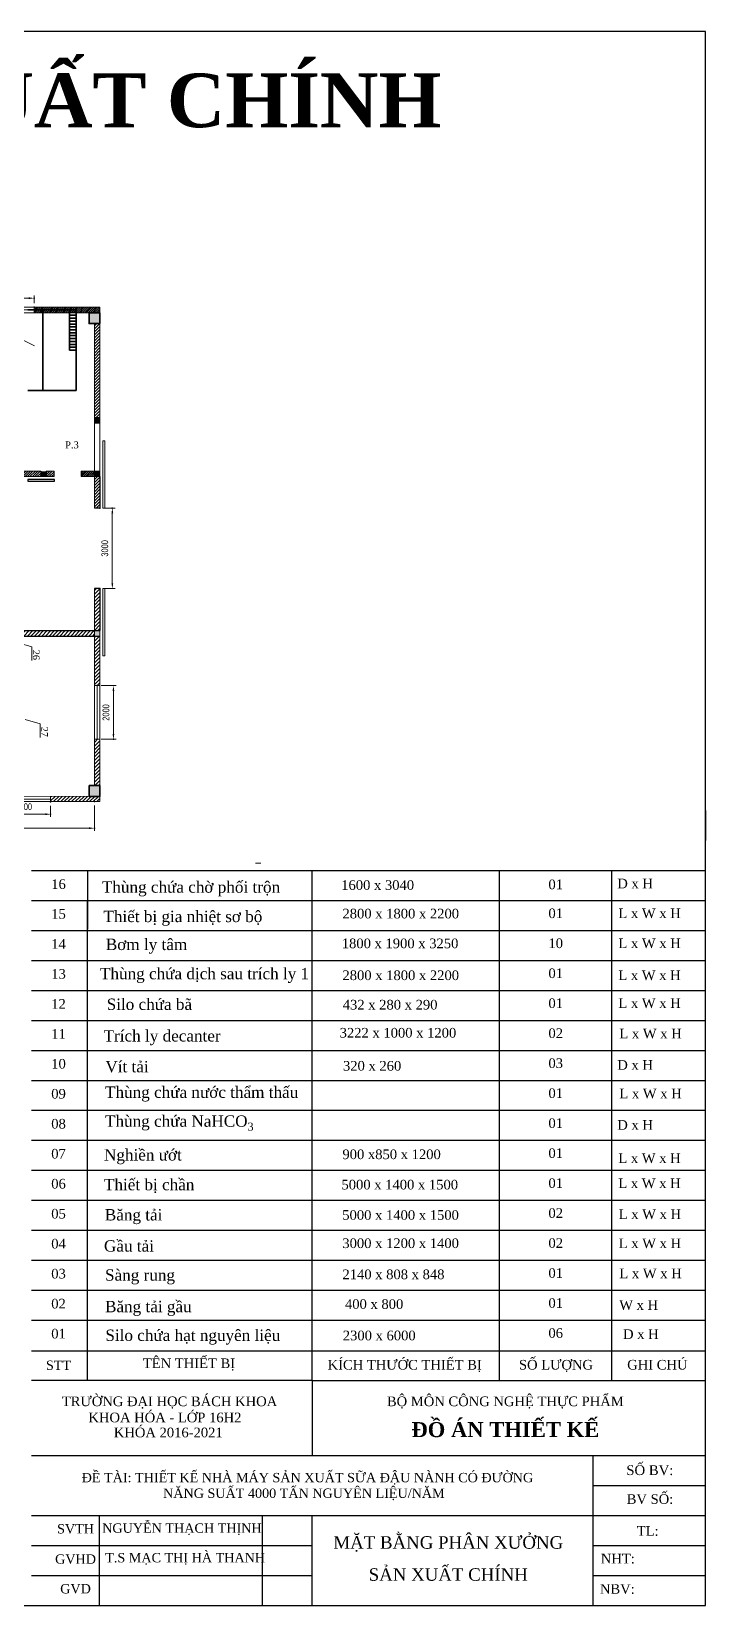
# Model space of a CAD drawing. Header units: millimetres. Extents: x -76212 to 9435109730, y -5959132081 to 60147.
# Drawn here: x 64460 to 89586, y 1535 to 60147 of the extents above; entities that cross this region are included whole.
import ezdxf

# ---------------------------------------------------------------- set-up
doc = ezdxf.new("R2010")
doc.units = ezdxf.units.MM
doc.linetypes.add('ACAD_ISO03W100', pattern=[30, 12, -18])
for name, color, linetype, lineweight in [('athietbi', 2, 'Continuous', 35), ('bao', 7, 'Continuous', 30), ('Cot', 1, 'Continuous', 15), ('Hatch', 8, 'Continuous', 9), ('K.Thuoc0.15', 2, 'Continuous', 15), ('Net0.2', 4, 'Continuous', 13), ('netchinh1', 221, 'Continuous', 40), ('tb dây chuyền', 10, 'Continuous', 40), ('TEXT', 2, 'Continuous', 30), ('THIET BI11', 30, 'Continuous', 30), ('tuong', 1, 'Continuous', 40), ('van ban', 112, 'Continuous', 20), ('vinh', 120, 'Continuous', 25)]:
    doc.layers.add(name, color=color, linetype=linetype, lineweight=lineweight)
doc.layers.add('hgggg', color=7, linetype='Continuous')
doc.layers.add('XAYDUNG', color=33, linetype='ACAD_ISO03W100')
doc.styles.add('NGA', font='arial.ttf', dxfattribs={"height": 2})
doc.styles.add('VIET', font='', dxfattribs={"width": 0.8})
doc.styles.get('VIET').set_extended_font_data('.VnAvant')
doc.dimstyles.new('TL 1-100', dxfattribs={"dimtxt": 250, "dimasz": 200, "dimexe": 100, "dimexo": 150, "dimgap": 150, "dimtad": 1, "dimdec": 0, "dimdsep": 46, "dimtxsty": 'VIET', "dimcen": 100, "dimdle": 200, "dimclrd": 8, "dimclre": 8, "dimclrt": 2, "dimadec": 0, "dimazin": 0, "dimtfac": 1, "dimtdec": 0, "dimtmove": 2, "dimatfit": 3, "dimfxl": 1, "dimtolj": 1, "dimtzin": 0, "dimlwd": 5, "dimlwe": 5, "dimarcsym": 0})

# ---------------------------------------------------------------- blocks, each defined once
blk = doc.blocks.new('*D2')
at = {"layer": 'hgggg', "color": 0, "transparency": 16777216}
for p in [(67009, 42400), (67475, 42400), (67009, 39400)]:
    blk.add_point(p, dxfattribs=at)
at = {"layer": 'K.Thuoc0.15', "color": 8, "lineweight": 5, "transparency": 16777216}
for p, q in [((67159, 42400), (67575, 42400)), ((67475, 39600), (67475, 42200)), ((67159, 39400), (67575, 39400))]:
    blk.add_line(p, q, dxfattribs=at)
at = {"layer": 'K.Thuoc0.15', "color": 8, "transparency": 16777216}
for points in [[(67442, 42200), (67509, 42200), (67475, 42400)], [(67442, 39600), (67509, 39600), (67475, 39400)]]:
    blk.add_solid(points, dxfattribs=at)
at = {"layer": 'K.Thuoc0.15', "color": 2, "lineweight": 5, "transparency": 16777216, "insert": (67196, 40900), "char_height": 250, "attachment_point": 5, "rotation": 90, "style": 'VIET'}
blk.add_mtext('\\A1;3000', dxfattribs=at)
blk = doc.blocks.new('*D3')
at = {"layer": 'hgggg', "color": 0, "transparency": 16777216}
for p in [(62559, 49882), (64559, 50216), (64559, 49882)]:
    blk.add_point(p, dxfattribs=at)
at = {"layer": 'K.Thuoc0.15', "color": 8, "lineweight": 5, "transparency": 16777216}
for p, q in [((62559, 50032), (62559, 50316)), ((62759, 50216), (64359, 50216)), ((64559, 50032), (64559, 50316))]:
    blk.add_line(p, q, dxfattribs=at)
at = {"layer": 'K.Thuoc0.15', "color": 8, "transparency": 16777216}
for points in [[(62759, 50249), (62759, 50182), (62559, 50216)], [(64359, 50249), (64359, 50182), (64559, 50216)]]:
    blk.add_solid(points, dxfattribs=at)
at = {"layer": 'K.Thuoc0.15', "color": 2, "lineweight": 5, "transparency": 16777216, "insert": (63559, 50495), "char_height": 250, "attachment_point": 5, "style": 'VIET'}
blk.add_mtext('\\A1;2000', dxfattribs=at)
blk = doc.blocks.new('*D6')
at = {"layer": 'hgggg', "color": 0, "transparency": 16777216}
for p in [(66909, 35790), (66909, 33790), (67516, 33790)]:
    blk.add_point(p, dxfattribs=at)
at = {"layer": 'K.Thuoc0.15', "color": 8, "lineweight": 5, "transparency": 16777216}
for p, q in [((67059, 35790), (67616, 35790)), ((67516, 35590), (67516, 33990)), ((67059, 33790), (67616, 33790))]:
    blk.add_line(p, q, dxfattribs=at)
at = {"layer": 'K.Thuoc0.15', "color": 8, "transparency": 16777216}
for points in [[(67483, 35590), (67550, 35590), (67516, 35790)], [(67483, 33990), (67550, 33990), (67516, 33790)]]:
    blk.add_solid(points, dxfattribs=at)
at = {"layer": 'K.Thuoc0.15', "color": 2, "lineweight": 5, "transparency": 16777216, "insert": (67237, 34790), "char_height": 250, "attachment_point": 5, "rotation": 90, "style": 'VIET'}
blk.add_mtext('\\A1;2000', dxfattribs=at)
blk = doc.blocks.new('*D29')
at = {"color": 8, "lineweight": 5, "transparency": 16777216}
for p, q in [((60809, 31321), (60809, 30380)), ((66809, 31321), (66809, 30380)), ((61009, 30480), (66609, 30480))]:
    blk.add_line(p, q, dxfattribs=at)
at = {"color": 8, "transparency": 16777216}
for points in [[(61009, 30513), (61009, 30447), (60809, 30480)], [(66609, 30513), (66609, 30447), (66809, 30480)]]:
    blk.add_solid(points, dxfattribs=at)
at = {"layer": 'hgggg', "color": 0, "transparency": 16777216}
for p in [(60809, 31471), (66809, 31471), (66809, 30480)]:
    blk.add_point(p, dxfattribs=at)
at = {"color": 2, "transparency": 16777216, "insert": (63809, 30759), "char_height": 250, "attachment_point": 5, "style": 'VIET'}
blk.add_mtext('\\A1;6000', dxfattribs=at)
blk = doc.blocks.new('*D35')
at = {"color": 8, "lineweight": 5, "transparency": 16777216}
for p, q in [((63175, 31316), (63175, 30900)), ((65175, 31316), (65175, 30900)), ((63375, 31000), (64975, 31000))]:
    blk.add_line(p, q, dxfattribs=at)
at = {"color": 8, "transparency": 16777216}
for points in [[(63375, 31033), (63375, 30967), (63175, 31000)], [(64975, 31033), (64975, 30967), (65175, 31000)]]:
    blk.add_solid(points, dxfattribs=at)
at = {"layer": 'hgggg', "color": 0, "transparency": 16777216}
for p in [(63175, 31466), (65175, 31466), (65175, 31000)]:
    blk.add_point(p, dxfattribs=at)
at = {"color": 2, "transparency": 16777216, "insert": (64175, 31279), "char_height": 250, "attachment_point": 5, "style": 'VIET'}
blk.add_mtext('\\A1;2000', dxfattribs=at)

msp = doc.modelspace()

# ---------------------------------------------------------------- hatches: boundary and pattern name
at = {"lineweight": 9}
h = msp.add_hatch(color=256, dxfattribs=at)
h.dxf.hatch_style = 1
h.paths.add_polyline_path([(60984.3, 37636.8), (60984.6, 37838.8), (60575.1, 37838.8), (60575.1, 37636.8)])
h.paths.add_polyline_path([(67008.5, 37838.5), (66808.7, 37838.5), (66808.7, 37636.6), (67008.5, 37636.6)])
h.paths.add_polyline_path([(67008.2, 31666.4), (67008.2, 32066.4), (66608.2, 32066.4), (66608.2, 31666.4)])
h.paths.add_polyline_path([(55008.7, 31668.5), (55008.7, 31668.5), (54608.7, 31668.5), (54608.7, 32068.5), (55008.7, 32068.5), (55008.7, 31668.3), (55175.1, 31668.3), (55175.1, 31668.4), (54608.7, 31668.6), (54608.7, 31668.5), (55008.7, 31668.5), (55008.7, 31668.8), (54975.1, 31668.8), (54656.8, 31668.6)])
h.paths.add_polyline_path([(48610, 32070.4), (48610, 31670), (49010, 31669.9), (49010, 32070.4)])
h.paths.add_polyline_path([(36808.8, 31671.4), (37208.8, 31671.4), (37208.8, 32071.9), (36808.8, 32071.9)])
h.paths.add_polyline_path([(42608.7, 32071.9), (42608.7, 31671.4), (43008.7, 31671.4), (43008.7, 32071.9)])
h.paths.add_polyline_path([(67008.7, 49669.6), (66608.7, 49669.6), (66608.7, 49269.6), (67008.7, 49269.6)])
h = msp.add_hatch(dxfattribs=at)
h.set_pattern_fill('ANSI31', color=256, scale=25)
h.paths.add_polyline_path([(67008.7, 49269.6), (66808.7, 49269.6), (66808.7, 45771.4), (67008.7, 45771.4)])
h.paths.add_polyline_path([(67008.7, 43571.4), (66808.7, 43571.4), (66808.7, 42400), (67008.7, 42400)])
h.paths.add_polyline_path([(60984.3, 37636.8), (60575.1, 37636.8), (60575.2, 35789.8), (60981.2, 35789.8)])
h.paths.add_polyline_path([(60977.9, 33789.8), (60575.3, 33790), (60575.4, 32067.6), (60975, 32067.6)])
h.paths.add_polyline_path([(65962.2, 49062.5), (66456.3, 49062.5), (66456.3, 49596.3), (65962.2, 49596.3)], flags=9)
h.paths.add_polyline_path([(65912.9, 47502.8), (66407.1, 47502.8), (66407.1, 48036.6), (65912.9, 48036.6)], flags=9)
h = msp.add_hatch(color=256, dxfattribs=at)
h.dxf.hatch_style = 1
h.paths.add_polyline_path([(66808.7, 45771.4), (66808.7, 45571.4), (67008.7, 45571.4), (67008.7, 45771.4)])
h = msp.add_hatch(dxfattribs=at)
h.set_pattern_fill('ANSI31', color=256, scale=20)
h.paths.add_polyline_path([(64808.7, 43771.4), (61008.7, 43771.4), (61008.7, 43571.4), (61908.7, 43571.4), (62008.7, 43571.4), (64808.7, 43571.4)])
h.paths.add_polyline_path([(65308.7, 43771.4), (65009, 43771.4), (65009, 43769.8), (65008.7, 43571.4), (65308.7, 43571.4)])
h = msp.add_hatch(color=256, dxfattribs=at)
h.dxf.hatch_style = 1
h.paths.add_polyline_path([(65008.7, 43771.4), (64808.7, 43771.4), (64808.7, 43571.4), (65008.7, 43571.4)])
h = msp.add_hatch(dxfattribs=at)
h.set_pattern_fill('ANSI31', color=256, scale=30)
h.paths.add_polyline_path([(66808.7, 37838.5), (60984.6, 37838.8), (60984.3, 37636.8), (66808.7, 37636.6)])
h.paths.add_polyline_path([(67008.5, 37636.6), (66808.7, 37636.6), (66808.7, 35790), (67008.5, 35790)])
h.paths.add_polyline_path([(67008.5, 39400), (66808.7, 39400), (66808.7, 37838.5), (67008.5, 37838.5)])
h = msp.add_hatch(dxfattribs=at)
h.set_pattern_fill('ANSI31', color=256, scale=30)
h.paths.add_polyline_path([(67008.5, 31665.6), (65175.1, 31666), (65175, 31471.1), (67008.5, 31471.1)])
h.paths.add_polyline_path([(67008.5, 33790), (66808.7, 33790), (66808.7, 32066.4), (67008.5, 32066.4)])
at = {"layer": 'Hatch', "lineweight": 9}
h = msp.add_hatch(dxfattribs=at)
h.set_pattern_fill('ANSI31', scale=400)
h.set_pattern_definition([(45, (-1256765.925, -235911.51), (-35.355339, 35.355339), [])])
h.paths.add_polyline_path([(65058.7, 49882.3), (64558.7, 49882.3), (64558.7, 49674.3), (65058.7, 49674.3)])
h = msp.add_hatch(dxfattribs=at)
h.set_pattern_fill('ANSI31', scale=400)
h.set_pattern_definition([(45, (-1109852.133, -192878.487), (-35.355339, 35.355339), [])])
h.paths.add_polyline_path([(67008.7, 49882.3), (65058.7, 49882.3), (65058.7, 49674.3), (66608.7, 49674.5), (66608.7, 49674.5), (67008.7, 49674.5)])
h = msp.add_hatch(dxfattribs=at)
h.set_pattern_fill('ANSI31', scale=400)
h.set_pattern_definition([(45, (-2331957.54, -169685.87), (-35.3553391, 35.3553391), [])])
h.paths.add_polyline_path([(66808.7, 43771.4), (66308.7, 43771.4), (66308.7, 43571.4), (66808.7, 43571.4), (66808.7, 43669.6)])
h = msp.add_hatch(color=7, dxfattribs=at)
h.dxf.hatch_style = 1
h.paths.add_polyline_path([(67008.7, 43669.6), (67008.7, 43771.4), (66808.7, 43771.4), (66808.7, 43669.6), (66808.7, 43571.4), (67008.7, 43571.4)])

# ---------------------------------------------------------------- linework, layer by layer
for p, q in [((67008.7, 49669.6), (67008.7, 49882.3)), ((66808.7, 45771.4), (67008.7, 45771.4)), ((66808.7, 45571.4), (67008.7, 45571.4)), ((64808.7, 43771.4), (64808.7, 43571.4)), ((65008.7, 43771.4), (65008.7, 43571.4)), ((67008.7, 43571.4), (67008.7, 42400)), ((67008.7, 42400), (66808.7, 42400)), ((67008.7, 39400), (66808.7, 39400)), ((67008.5, 39400), (67008.5, 37843.8)), ((60575.1, 37838.8), (67008.5, 37838.5)), ((60575.1, 37636.8), (67008.5, 37636.6))]:
    msp.add_line(p, q)
for points in [[(89580.3, 1534.6), (89580.3, 60147.5), (6684.8, 60147.5), (6684.8, 1534.6)], [(65320, 43468.6), (64331.3, 43468.6), (64331.3, 43408.6), (65320, 43408.6)]]:
    msp.add_lwpolyline(points, close=True)
at = {"layer": 'athietbi', "color": 7, "lineweight": 35}
for p, q in [((64327.9, 49781.1), (66127.9, 49781.1)), ((64886.1, 49781.1), (64886.1, 46781.1)), ((65880.4, 49781.1), (65880.4, 48281.1)), ((65880.4, 49685.7), (66127.9, 49685.7)), ((65880.4, 49577.7), (66127.9, 49577.7)), ((65880.4, 49469.6), (66127.9, 49469.6)), ((65880.4, 49361.6), (66127.9, 49361.6)), ((65880.4, 49253.5), (66127.9, 49253.5)), ((66127.9, 49781.1), (66128, 46781.1)), ((65880.4, 49145.5), (66127.9, 49145.5)), ((65880.4, 49037.4), (66127.9, 49037.4)), ((65880.4, 48929.4), (66127.9, 48929.4)), ((65880.4, 48821.3), (66127.9, 48821.3)), ((65880.4, 48713.3), (66127.9, 48713.3)), ((65880.4, 48605.2), (66127.9, 48605.2)), ((65880.4, 48497.2), (66127.9, 48497.2)), ((65880.4, 48389.1), (66127.9, 48389.1)), ((65880.4, 48281.1), (66127.9, 48281.1)), ((66128, 46781.1), (64328, 46781.1))]:
    msp.add_line(p, q, dxfattribs=at)
at = {"layer": 'bao', "color": 7, "linetype": 'Continuous', "lineweight": 25}
for p, q in [((64460.4, 28906), (89580.3, 28906)), ((64460.4, 27789.6), (89580.3, 27789.6)), ((64460.4, 26673.1), (89580.3, 26673.1)), ((64460.4, 25556.7), (89580.3, 25556.7)), ((64460.4, 24440.3), (89580.3, 24440.3)), ((64460.4, 23323.8), (89580.3, 23323.8)), ((64460.4, 22207.4), (89580.3, 22207.4)), ((64460.4, 21091), (89580.3, 21091)), ((64460.4, 19974.5), (89580.3, 19974.5)), ((64460.4, 18858.1), (89580.3, 18858.1)), ((64460.4, 17741.7), (89580.3, 17741.7)), ((64460.4, 16625.2), (89580.3, 16625.2)), ((64460.4, 15508.8), (89580.3, 15508.8)), ((64460.4, 14392.3), (89580.3, 14392.3)), ((64460.4, 13275.9), (89580.3, 13275.9)), ((64460.4, 12159.5), (89580.3, 12159.5)), ((74927, 9907.8), (74927, 12159.5)), ((64460.4, 11024.3), (89580.3, 11024.3)), ((66553.8, 9907.8), (66553.8, 11024.3)), ((81904.8, 9907.8), (81904.8, 11024.3)), ((86091.4, 9907.8), (86091.4, 11024.3)), ((85393.6, 1534.6), (85393.6, 7116.7)), ((89580.3, 1534.6), (89580.3, 7116.7)), ((85393.6, 6000.3), (89580.3, 6000.3)), ((64460.4, 4883.9), (89580.3, 4883.9)), ((66997, 1534.6), (66997, 4883.9)), ((73075.5, 1534.6), (73075.5, 4883.9)), ((74927, 1534.6), (74927, 4883.9)), ((64460.4, 3767.4), (74927, 3767.4)), ((85393.6, 3767.4), (89580.3, 3767.4)), ((64460.4, 2651), (74927, 2651)), ((85393.6, 2651), (89580.3, 2651)), ((64460.4, 1534.6), (89580.3, 1534.6))]:
    msp.add_line(p, q, dxfattribs=at)
at = {"layer": 'Cot', "color": 7}
for p, q in [((66608.7, 49669.6), (67008.7, 49669.6)), ((66808.7, 49269.6), (66808.7, 45271.4)), ((67008.7, 49669.6), (67008.7, 45271.4)), ((66808.7, 44771.4), (66808.7, 45271.4)), ((67008.7, 45271.4), (67008.7, 44771.4)), ((66808.7, 44771.4), (66808.7, 42400)), ((67008.7, 44771.4), (67008.7, 43669.6)), ((61008.7, 43771.4), (64808.7, 43771.4)), ((62008.7, 43571.4), (65008.7, 43571.4)), ((65008.7, 43771.4), (65308.7, 43771.4)), ((65008.7, 43571.4), (65308.7, 43571.4)), ((65308.7, 43771.4), (65308.7, 43571.4)), ((66308.7, 43771.4), (67008.7, 43771.4)), ((66308.7, 43571.4), (67008.7, 43571.4)), ((66808.7, 39400), (66808.7, 32066.4)), ((67008.5, 37838.8), (67008.5, 31471.1))]:
    msp.add_line(p, q, dxfattribs=at)
at = {"layer": 'K.Thuoc0.15', "color": 7, "lineweight": 30}
for p, q in [((74927, 9907.8), (64460.4, 9907.8)), ((64460.4, 7116.7), (89580.3, 7116.7))]:
    msp.add_line(p, q, dxfattribs=at)
at = {"layer": 'K.Thuoc0.15', "color": 7, "lineweight": 25}
msp.add_line((74927, 9907.8), (74927, 7116.7), dxfattribs=at)
at = {"layer": 'K.Thuoc0.15', "color": 7, "lineweight": 9}
msp.add_lwpolyline([(64574.4, 48439.7), (63723, 48873.3), (63723, 49297.8)], dxfattribs=at)
at = {"layer": 'Net0.2', "color": 7}
for p, q in [((64558.7, 49882.3), (64558.7, 49674.3)), ((62558.7, 49778.2), (64558.7, 49778.2)), ((66908.7, 43771.4), (66808.7, 43771.4)), ((66808.7, 43669.6), (66808.7, 43571.4)), ((66808.7, 43571.4), (66908.7, 43571.4)), ((67008.7, 43669.6), (67008.7, 43571.4)), ((67008.7, 35790), (66808.7, 35790)), ((66908.7, 35790), (66908.7, 33790)), ((67008.7, 33790), (66808.7, 33790)), ((65175, 31465.8), (65175.1, 31665.9)), ((63175, 31566.2), (65175, 31566.2)), ((73008.5, 29174.9), (72808.5, 29174.9))]:
    msp.add_line(p, q, dxfattribs=at)
for points in [[(67195.9, 44898.9), (67121.4, 44898.9), (67121.4, 42400), (67195.9, 42400)], [(67195.9, 39400), (67121.4, 39400), (67121.4, 36901.1), (67195.9, 36901.1)]]:
    msp.add_lwpolyline(points, close=True, dxfattribs=at)
at = {"layer": 'tb dây chuyền', "color": 7, "lineweight": 35}
for points in [[(66608.7, 49669.6), (67008.7, 49669.6), (67008.7, 49269.6), (66608.7, 49269.6)], [(66608.2, 32066.4), (67008.2, 32066.4), (67008.2, 31666.4), (66608.2, 31666.4)]]:
    msp.add_lwpolyline(points, close=True, dxfattribs=at)
at = {"layer": 'THIET BI11', "color": 7, "lineweight": 13}
for p, q in [((63667, 37465.8), (64480, 37234.4)), ((64480, 37234.4), (64480, 36720.4)), ((64222, 34530.5), (64789.3, 34369.1)), ((64789.3, 34369.1), (64789.3, 33855))]:
    msp.add_line(p, q, dxfattribs=at)
at = {"layer": 'THIET BI11', "color": 7, "lineweight": 25}
msp.add_line((89580.3, 31138.9), (89580.3, 30022.5), dxfattribs=at)
at = {"layer": 'tuong', "color": 7, "lineweight": 13}
for p, q in [((59308.7, 49882.3), (67008.7, 49882.3)), ((59308.7, 49673.8), (67008.7, 49674.5)), ((66308.7, 43571.4), (66308.7, 43771.4)), ((47330, 31670.3), (67008.5, 31665.6)), ((47330, 31471.1), (67008.5, 31471.1))]:
    msp.add_line(p, q, dxfattribs=at)
at = {"layer": 'vinh', "color": 7, "lineweight": 25}
for p, q in [((89580.3, 7116.7), (89580.3, 30022.5)), ((66553.8, 28906), (66553.8, 26716.1)), ((74927, 26716.1), (74927, 28906)), ((81904.8, 26716.1), (81904.8, 28906)), ((86091.4, 26716.1), (86091.4, 28906)), ((66553.8, 11024.3), (66553.8, 27789.6)), ((74927, 12159.5), (74927, 27789.6)), ((81904.8, 11024.3), (81904.8, 27789.6)), ((86091.4, 11024.3), (86091.4, 27789.6)), ((89580.3, 3767.4), (89580.3, 26673.1))]:
    msp.add_line(p, q, dxfattribs=at)
at = {"layer": 'vinh', "color": 7, "lineweight": 35}
msp.add_line((74927, 9907.8), (89586.2, 9897.4), dxfattribs=at)
at = {"layer": 'XAYDUNG', "color": 7}
msp.add_line((66128, 47181.6), (66127.9, 47656.5), dxfattribs=at)

# ---------------------------------------------------------------- texts
at = {"layer": 'netchinh1', "color": 7, "lineweight": 20, "char_height": 250, "attachment_point": 1, "rotation": 270}
for s, insert in [('{\\fTimes New Roman|b0|i0|c0|p18;\\C0;26}', (64764.7, 37122.1)), ('{\\fTimes New Roman|b0|i0|c0|p18;\\C0;27}', (65074.1, 34256.8))]:
    msp.add_mtext_dynamic_manual_height_columns(s, width=612.612, gutter_width=1500, heights=[0], dxfattribs=dict(at, insert=insert))
at = {"layer": 'TEXT', "color": 7, "lineweight": 30, "insert": (46770.2, 58583.6), "char_height": 2000, "width": 78181.597, "attachment_point": 2}
msp.add_mtext('{\\fArial|b1|i0|c163|p34; \\fTimes New Roman|b1|i0|c0|p18;MẶT BẰNG PHÂN XƯỞNG SẢN XUẤT CHÍNH}', dxfattribs=at)
at = {"layer": 'van ban', "color": 7, "linetype": 'Continuous', "lineweight": 13, "insert": (65971.2, 44749.3), "char_height": 257.732, "attachment_point": 5, "style": 'NGA'}
msp.add_mtext('{\\fTimes New Roman|b0|i0|c0|p18;P.3}', dxfattribs=at)
at = {"layer": 'van ban', "color": 7, "linetype": 'Continuous', "lineweight": 25, "attachment_point": 5, "style": 'NGA'}
for s, insert, char_height in [('{\\fTimes New Roman|b0|i0|c0|p18;16}', (65470.1, 28394.6), 359.677), ('{\\fTimes New Roman|b0|i0|c0|p18;1600 x 3040}', (77365, 28360.3), 359.677), ('{\\fTimes New Roman|b0|i0|c0|p18;01}', (84002, 28384.1), 359.677), ('{\\fTimes New Roman|b0|i0|c0|p18;D x H\\fArial|b0|i0|c0|p34;\\H0.97x; }', (86960.2, 28420.3), 359.677), ('{\\fTimes New Roman|b0|i0|c0|p18;15}', (65470.1, 27287.2), 359.677), ('{\\fTimes New Roman|b0|i0|c0|p18;2800 x 1800 x 2200}', (78225.9, 27297.9), 359.677), ('{\\fTimes New Roman|b0|i0|c0|p18;01}', (84002, 27309.4), 359.677), ('{\\fTimes New Roman|b0|i0|c0|p18;L x W x H\\fArial|b0|i0|c0|p34;\\H0.97x; }', (87501.1, 27306.4), 359.677), ('{\\fTimes New Roman|b0|i0|c0|p18;1800 x 1900 x 3250}', (78200.4, 26188.1), 359.677), ('{\\fTimes New Roman|b0|i0|c0|p18;10}', (84002, 26192.9), 359.677), ('{\\fTimes New Roman|b0|i0|c0|p18;14}', (65470.1, 26170.8), 359.677), ('{\\fTimes New Roman|b0|i0|c0|p18;L x W x H\\fArial|b0|i0|c0|p34;\\H0.97x; }', (87501.1, 26190), 359.677), ('{\\fTimes New Roman|b0|i0|c0|p18;13}', (65470.1, 25054.4), 359.677), ('{\\fTimes New Roman|b0|i0|c0|p18;01}', (84002, 25076.5), 359.677), ('{\\fTimes New Roman|b0|i0|c0|p18;2800 x 1800 x 2200}', (78225.9, 25001.1), 359.677), ('{\\fTimes New Roman|b0|i0|c0|p18;L x W x H\\fArial|b0|i0|c0|p34;\\H0.97x; }', (87497.1, 24999.4), 359.677), ('{\\fTimes New Roman|b0|i0|c0|p18;12}', (65470.1, 23937.9), 359.677), ('{\\fTimes New Roman|b0|i0|c0|p18;432 x 280 x 290}', (77829.1, 23905.5), 359.677), ('{\\fTimes New Roman|b0|i0|c0|p18;01}', (84002, 23960.1), 359.677), ('{\\fTimes New Roman|b0|i0|c0|p18;L x W x H\\fArial|b0|i0|c0|p34;\\H0.97x; }', (87499, 23962), 359.677), ('{\\fTimes New Roman|b0|i0|c0|p18;11}', (65470.1, 22821.5), 359.677), ('{\\fTimes New Roman|b0|i0|c0|p18;3222 x 1000 x 1200}', (78121.2, 22860.4), 359.677), ('{\\fTimes New Roman|b0|i0|c0|p18;02}', (84002, 22843.6), 359.677), ('{\\fTimes New Roman|b0|i0|c0|p18;L x W x H\\fArial|b0|i0|c0|p34;\\H0.97x; }', (87536.6, 22829.7), 359.677), ('{\\fTimes New Roman|b0|i0|c0|p18;10}', (65470.1, 21705), 359.677), ('{\\fTimes New Roman|b0|i0|c0|p18;320 x 260}', (77158.6, 21629.9), 359.677), ('{\\fTimes New Roman|b0|i0|c0|p18;03}', (84002, 21727.2), 359.677), ('{\\fTimes New Roman|b0|i0|c0|p18;D x H\\fArial|b0|i0|c0|p34;\\H0.97x; }', (86960.2, 21663.7), 359.677), ('{\\fTimes New Roman|b0|i0|c0|p18;09 }', (65470.1, 20588.6), 359.677), ('{\\fTimes New Roman|b0|i0|c0|p18;01}', (84002, 20610.7), 359.677), ('{\\fTimes New Roman|b0|i0|c0|p18;L x W x H\\fArial|b0|i0|c0|p34;\\H0.97x; }', (87536.6, 20596.9), 359.677), ('{\\fTimes New Roman|b0|i0|c0|p18;08}', (65470.1, 19472.2), 359.677), ('{\\fTimes New Roman|b0|i0|c0|p18;01}', (84002, 19494.3), 359.677), ('{\\fTimes New Roman|b0|i0|c0|p18;D x H\\fArial|b0|i0|c0|p34;\\H0.97x; }', (86960.2, 19430.8), 359.677), ('{\\fTimes New Roman|b0|i0|c0|p18;07}', (65470.1, 18355.7), 359.677), ('{\\fTimes New Roman|b0|i0|c0|p18;900 x850 x 1200 }', (77884.9, 18333.9), 359.677), ('{\\fTimes New Roman|b0|i0|c0|p18;01}', (84002, 18377.9), 359.677), ('{\\fTimes New Roman|b0|i0|c0|p18;L x W x H\\fArial|b0|i0|c0|p34;\\H0.97x; }', (87497.2, 18187.5), 359.677), ('{\\fTimes New Roman|b0|i0|c0|p18;06}', (65470.1, 17239.3), 359.677), ('{\\fTimes New Roman|b0|i0|c0|p18;5000 x 1400 x 1500}', (78189.1, 17205.8), 359.677), ('{\\fTimes New Roman|b0|i0|c0|p18;01}', (84002, 17261.4), 359.677), ('{\\fTimes New Roman|b0|i0|c0|p18;L x W x H\\fArial|b0|i0|c0|p34;\\H0.97x; }', (87497.2, 17253.2), 359.677), ('{\\fTimes New Roman|b0|i0|c0|p18;05}', (65470.1, 16122.9), 359.677), ('{\\fTimes New Roman|b0|i0|c0|p18;5000 x 1400 x 1500}', (78218.9, 16073.9), 359.677), ('{\\fTimes New Roman|b0|i0|c0|p18;02}', (84002, 16145), 359.677), ('{\\fTimes New Roman|b0|i0|c0|p18;L x W x H\\fArial|b0|i0|c0|p34;\\H0.97x; }', (87511.3, 16101.8), 359.677), ('{\\fTimes New Roman|b0|i0|c0|p18;04}', (65470.1, 15006.4), 359.677), ('{\\fTimes New Roman|b0|i0|c0|p18;3000 x 1200 x 1400}', (78220.8, 15023), 359.677), ('{\\fTimes New Roman|b0|i0|c0|p18;02}', (84002, 15028.6), 359.677), ('{\\fTimes New Roman|b0|i0|c0|p18;L x W x H\\fArial|b0|i0|c0|p34;\\H0.97x; }', (87511.8, 15017.3), 359.677), ('{\\fTimes New Roman|b0|i0|c0|p18;03}', (65470.1, 13890), 359.677), ('{\\fTimes New Roman|b0|i0|c0|p18;01}', (84002, 13912.1), 359.677), ('{\\fTimes New Roman|b0|i0|c0|p18;L x W x H\\fArial|b0|i0|c0|p34;\\H0.97x; }', (87536.6, 13898.2), 359.677), ('{\\fTimes New Roman|b0|i0|c0|p18;2140 x 808 x 848}', (77953.7, 13863.7), 359.677), ('{\\fTimes New Roman|b0|i0|c0|p18;02}', (65470.1, 12773.6), 359.677), ('{\\fTimes New Roman|b0|i0|c0|p18;400 x 800}', (77233.3, 12757.5), 359.677), ('{\\fTimes New Roman|b0|i0|c0|p18;01}', (84002, 12795.7), 359.677), ('{\\fTimes New Roman|b0|i0|c0|p18;W x H\\fArial|b0|i0|c0|p34;\\H0.97x; }', (87093, 12720.1), 359.677), ('{\\fTimes New Roman|b0|i0|c0|p18;01}', (65470.1, 11657.1), 359.677), ('{\\fTimes New Roman|b0|i0|c0|p18;2300 x 6000}', (77424.2, 11587.6), 359.677), ('{\\fTimes New Roman|b0|i0|c0|p18;06}', (84002, 11679.2), 359.677), ('{\\fTimes New Roman|b0|i0|c0|p18;D x H\\fArial|b0|i0|c0|p34;\\H0.97x; }', (87174.9, 11638.6), 359.677), ('{\\fTimes New Roman|b0|i0|c0|p18;\\H0.97x;STT}', (65470.1, 10479), 359.677), ('{\\fTimes New Roman|b0|i0|c0|p18;TÊN THIẾT BỊ}', (70332.7, 10509.4), 359.677), ('{\\fTimes New Roman|b0|i0|c0|p18;KÍCH TH\\fTimes New Roman|b0|i0|c163|p18;Ư\\fTimes New Roman|b0|i0|c0|p18;ỚC THIẾT BỊ}', (78372.4, 10453.3), 359.6768), ('{\\fTimes New Roman|b0|i0|c0|p18;SỐ L\\fTimes New Roman|b0|i0|c163|p18;Ư\\fTimes New Roman|b0|i0|c0|p18;ỢNG}', (84011.1, 10455), 359.6768), ('{\\fTimes New Roman|b0|i0|c0|p18;GHI CHÚ}', (87789.8, 10497.6), 359.677), ('{\\fTimes New Roman|b0|i0|c0|p18;TR\\fTimes New Roman|b0|i0|c163|p18;Ư\\fTimes New Roman|b0|i0|c0|p18;ỜNG \\fTimes New Roman|b0|i0|c238|p18;Đ\\fTimes New Roman|b0|i0|c0|p18;ẠI HỌC BÁCH KHOA}', (69606.8, 9092.5), 359.6768), ('{\\fTimes New Roman|b0|i0|c0|p18;BỘ MÔN CÔNG NGHỆ THỰC PHẨM}', (82123.5, 9092.5), 359.677), ('{\\fTimes New Roman|b0|i0|c0|p18;KHOA HÓA - LỚP 16H2 \\H0.97x; }', (69435.7, 8534.3), 359.677), ('{\\fTimes New Roman|b0|i0|c0|p18;KHÓA 2016-2021}', (69560, 7976.1), 359.677), ('{\\fTimes New Roman|b1|i0|c238|p18;Đ\\fTimes New Roman|b1|i0|c0|p18;Ồ ÁN THIẾT KẾ}', (82123.5, 8081.3), 558.218), ('{\\fTimes New Roman|b0|i0|c0|p18;\\H0.97x;  \\fTimes New Roman|b0|i0|c238|p18;Đ\\fTimes New Roman|b0|i0|c0|p18;Ề TÀI: THIẾT KẾ NHÀ MÁY SẢN XUẤT SỮA ĐẬU NÀNH CÓ ĐƯỜNG\\PNĂNG SUẤT 4000 TẤN NGUYÊN LIỆU/NĂM }', (74614.9, 5963.3), 359.6768), ('{\\fTimes New Roman|b0|i0|c0|p18;\\H1.01x;SỐ BV:  }', (87509.9, 6570.5), 359.677), ('{\\fTimes New Roman|b0|i0|c0|p18;BV SỐ:  }', (87515.6, 5494.6), 359.677), ('{\\fTimes New Roman|b0|i0|c0|p18;NGUYỄN THẠCH THỊNH}', (70069, 4373.1), 348.886), ('{\\fTimes New Roman|b0|i0|c0|p18;\\H0.97x;SVTH}', (66103.4, 4388), 359.677), ('{\\fTimes New Roman|b0|i0|c0|p18;MẶT BẰNG PHÂN XƯỞNG }', (79997.1, 3823.7), 465.182), ('{\\fTimes New Roman|b0|i0|c0|p18;TL: }', (87429.3, 4307.8), 359.677), ('{\\fTimes New Roman|b0|i0|c0|p18;\\H0.97x;T.S MẠC THỊ HÀ THANH}', (70189.5, 3271.6), 359.677), ('{\\fTimes New Roman|b0|i0|c0|p18;\\H0.97x;GVHD}', (66103.4, 3260.4), 359.677), ('{\\fTimes New Roman|b0|i0|c0|p18;SẢN XUẤT CHÍNH}', (79997.1, 2685.2), 465.182), ('{\\fTimes New Roman|b0|i0|c0|p18;NHT:}', (86315.6, 3278.6), 359.677), ('{\\fTimes New Roman|b0|i0|c0|p18;\\H0.97x;GVD}', (66103.4, 2155.2), 359.677), ('{\\fTimes New Roman|b0|i0|c0|p18;NBV:}', (86297.7, 2145.5), 359.677)]:
    msp.add_mtext(s, dxfattribs=dict(at, insert=insert, char_height=char_height))
at = {"layer": 'van ban', "color": 7, "linetype": 'Continuous', "lineweight": 20, "char_height": 422.849, "attachment_point": 7, "style": 'NGA'}
for s, insert in [('{\\fTimes New Roman|b0|i0|c0|p18;Thùng chứa chờ phối trộn}', (67085.9, 27938.9)), ('{\\fTimes New Roman|b0|i0|c0|p18;Thiết bị gia nhiệt sơ bộ}', (67142.3, 26843.5)), ('{\\fTimes New Roman|b0|i0|c0|p18;Bơm ly tâm}', (67233.5, 25803.1)), ('{\\fTimes New Roman|b0|i0|c0|p18;Thùng chứa dịch sau trích ly 1}', (67015.6, 24714.9)), ('{\\fTimes New Roman|b0|i0|c0|p18;Silo chứa bã }', (67264.2, 23706.6)), ('{\\fTimes New Roman|b0|i0|c0|p18;Trích ly decanter}', (67149.9, 22396.7)), ('{\\fTimes New Roman|b0|i0|c0|p18;Vít tải}', (67216.1, 21378.8)), ('{\\fTimes New Roman|b0|i0|c0|p18;Thùng chứa nước thẩm thấu}', (67203, 20299.6)), ('\\A1;{\\fTimes New Roman|b0|i0|c0|p18;Thùng chứa NaHCO\\H0.7x;\\S^ 3;\\H1.4286x; }', (67203, 19218.8)), ('{\\fTimes New Roman|b0|i0|c0|p18;Nghiền ướt}', (67164.1, 17965.4)), ('{\\fTimes New Roman|b0|i0|c0|p18;Thiết bị chần}', (67164.1, 16890.7)), ('{\\fTimes New Roman|b0|i0|c0|p18;Băng tải}', (67195.3, 15733.5)), ('{\\fTimes New Roman|b0|i0|c0|p18;Gầu tải}', (67164.1, 14706.8)), ('{\\fTimes New Roman|b0|i0|c0|p18;Sàng rung }', (67203, 13491.6)), ('{\\fTimes New Roman|b0|i0|c0|p18;Băng tải gầu}', (67203, 12317.1)), ('{\\fTimes New Roman|b0|i0|c0|p18;Silo chứa hạt nguyên liệu}', (67215.6, 11248.5))]:
    msp.add_mtext(s, dxfattribs=dict(at, insert=insert))

# ---------------------------------------------------------------- dimensions: what is measured, and where the dimension line sits
for base, p1, p2, picture, middle in [((66808.8, 30480), (60808.7, 31470.9), (66808.8, 31470.8), '*D29', (63808.8, 30759.3)), ((65175, 31000), (63175, 31466.2), (65175, 31465.7), '*D35', (64175, 31279.3))]:
    dim = msp.add_linear_dim(base=base, p1=p1, p2=p2, dimstyle='TL 1-100')
    dim.commit()
    dim.dimension.update_dxf_attribs({"geometry": picture, "text_midpoint": middle})
at = {"layer": 'K.Thuoc0.15', "color": 7, "lineweight": 5}
dim = msp.add_linear_dim(base=(64558.7, 50215.6), p1=(62558.7, 49882.3), p2=(64558.7, 49882.3), text='2000', dimstyle='TL 1-100', dxfattribs=at)
dim.commit()
dim.dimension.update_dxf_attribs({"geometry": '*D3', "text_midpoint": (63558.7, 50494.9)})
dim = msp.add_linear_dim(base=(67475.4, 42400), p1=(67008.7, 39400), p2=(67008.7, 42400), angle=90, text='3000', dimstyle='TL 1-100', dxfattribs=at)
dim.commit()
dim.dimension.update_dxf_attribs({"geometry": '*D2', "text_midpoint": (67196.1, 40900)})
dim = msp.add_linear_dim(base=(67516.3, 33790), p1=(66908.7, 35790), p2=(66908.7, 33790), angle=90, dimstyle='TL 1-100', dxfattribs=at)
dim.commit()
dim.dimension.update_dxf_attribs({"geometry": '*D6', "text_midpoint": (67237, 34790)})

doc.saveas('drawing.dxf')
